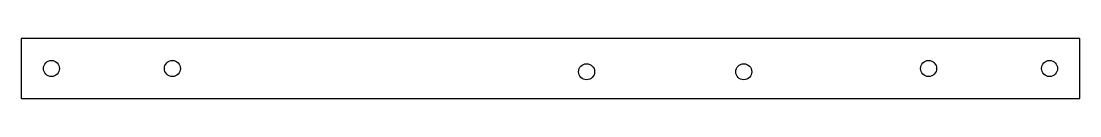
# Model space of a CAD drawing. Header units: inches. Extents: x 0 to 17.5, y 0 to 1.
import ezdxf

# ---------------------------------------------------------------- set-up
doc = ezdxf.new("R2010")
doc.units = ezdxf.units.IN
doc.header["$MEASUREMENT"] = 0

msp = doc.modelspace()

# ---------------------------------------------------------------- linework, layer by layer
msp.add_lwpolyline([(17.5, 0), (17.5, 1), (0, 1), (0, 0)], close=True)
for centre in [(0.5, 0.5), (2.5, 0.5), (9.347, 0.446), (11.945, 0.446), (15, 0.5), (17, 0.5)]:
    msp.add_circle(centre, 0.133)

doc.saveas('drawing.dxf')
